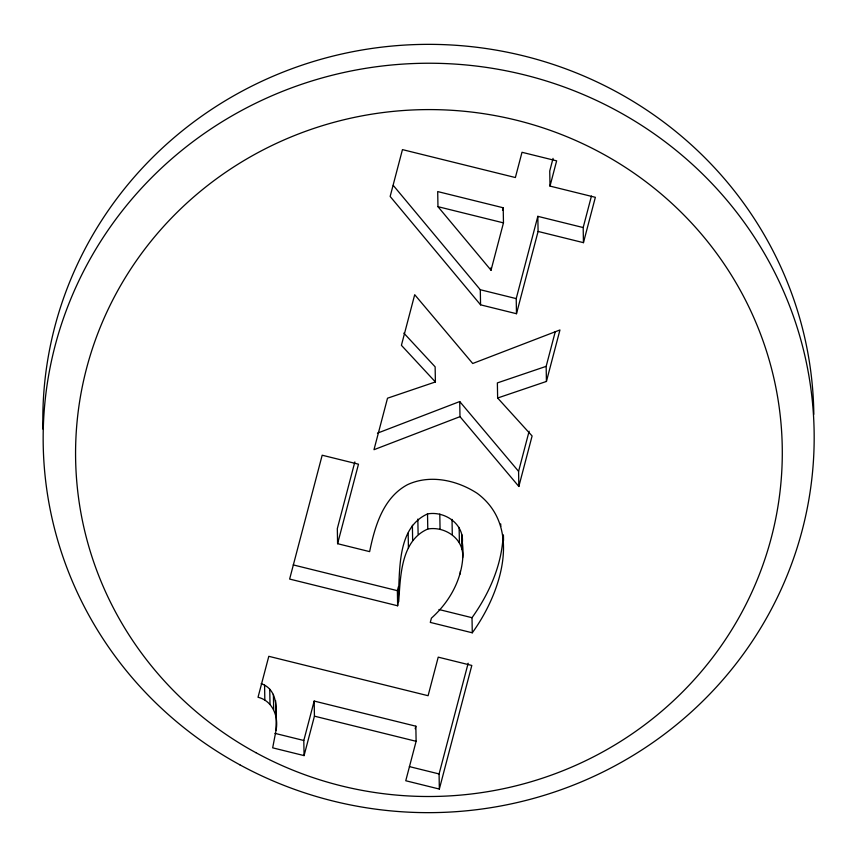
<?xml version="1.0" encoding="UTF-8"?>
<svg xmlns="http://www.w3.org/2000/svg" width="857" height="857" viewBox="0 0 857 857"><rect width="100%" height="100%" fill="white"/><g stroke="black" fill="none" stroke-linecap="round" stroke-linejoin="round"><path stroke-width="1.29" d="M503.166 534.757C501.988 564.774 489.326 593.483 472.014 617.693L472.282 632.798L430.289 622.407L431.414 618.143C452.678 599.182 466.122 571.501 462.352 542.663C464.183 524.002 444.826 510.793 427.525 513.921C394.509 528.951 400.83 576.172 397.648 605.781L289.634 579.064L322.178 455.217L358.483 464.194L337.594 543.702L369.635 551.629C374.798 526.402 383.1 497.703 407.503 484.676C430.096 474.135 457.07 480.199 477.263 493.364C523.445 527.762 500.134 594.469 472.282 632.798M398.698 601.753C400.519 576.59 400.733 540.767 427.782 529.026C445.094 525.898 464.451 539.107 462.609 557.768M276.04 730.346L272.676 747.84L304.074 755.606L314.433 716.163L314.176 701.058L415.849 726.2L416.116 741.305L405.757 780.748L439.341 789.051L471.811 665.45L438.227 657.148L428.093 695.713L268.798 656.312L258.032 697.266C272.644 700.812 278.793 716.559 276.04 730.346C275.697 714.567 280.475 690.463 261.171 683.64M354.852 461.912L337.326 528.598L337.594 543.702M304.074 755.606L303.807 740.491L314.176 701.058M397.648 605.781L397.38 590.666L398.441 586.649M502.534 210.329L503.209 207.769L437.702 191.572L437.97 206.676L491.029 270.234L503.466 222.874L503.209 207.769M583.446 242.66L595.358 197.314L550.001 186.098L556.643 160.848L522.009 152.289L515.378 177.538L402.458 149.611L390.149 196.457L480.563 304.835L516.482 313.716L516.214 298.611L537.832 216.339L583.178 227.555L583.446 242.66L538.089 231.444L537.832 216.339M553.054 158.363L549.744 170.993L550.001 186.098M516.482 313.716L538.089 231.444M415.184 728.739L415.849 726.2M439.341 789.051L439.084 773.946L468.168 663.222M377.455 433.16L459.727 401.558L459.984 416.663L518.839 486.465L518.581 471.35L529.123 431.221M546.166 366.346L497.371 382.908L497.638 398.012L546.423 381.451L546.166 366.346L555.293 331.584M583.178 227.555L591.448 196.06M518.839 486.465L532.101 435.967L497.638 398.012M546.423 381.451L559.953 329.956L472.721 363.497L414.702 294.701L401.408 345.317L435.399 381.954L387.514 398.205L373.984 449.7L459.984 416.663M437.97 206.676L503.466 222.874M393.299 185.444L480.295 289.73L516.214 298.611M293.233 564.913L397.38 590.666M438.934 609.509L472.014 617.693M314.433 716.163L416.116 741.305M274.926 733.356L303.807 740.491M409.367 766.597L439.084 773.946M403.829 333.105L435.131 366.85L435.399 381.954M459.727 401.558L518.581 471.35M503.445 535.496L503.53 540.531M500.724 523.938L500.767 526.455M490.986 267.716L491.029 270.234M480.295 289.73L480.563 304.835M461.709 534.414L461.977 549.519M460.316 571.415L460.359 573.933M459.127 527.419L459.395 542.524M452.025 519.374L452.292 534.479M439.791 514.071L440.059 529.187M427.525 513.921L427.782 529.026M417.841 519.085L418.109 534.19M412.388 525.255L412.646 540.36M408.168 533.14L408.425 548.244M273.394 694.363L273.662 709.467M269.751 689.199L270.009 704.304M264.577 685.129L264.834 700.233M275.622 700.619L275.772 715.231M42.957 429.121A385.511 374.702 -1 0 1 421.087 44.425A385.511 374.702 -1 0 1 813.818 414.295M255.847 752.65A353.363 343.453 -1 0 0 782.27 448.682A353.363 343.453 -1 0 0 248.669 157.817A353.363 343.453 -1 0 0 255.847 752.65M239.842 764.808A385.511 374.702 -1 0 0 814.15 433.171A385.511 374.702 -1 0 0 232.011 115.845A385.511 374.702 -1 0 0 239.842 764.808"/></g></svg>
